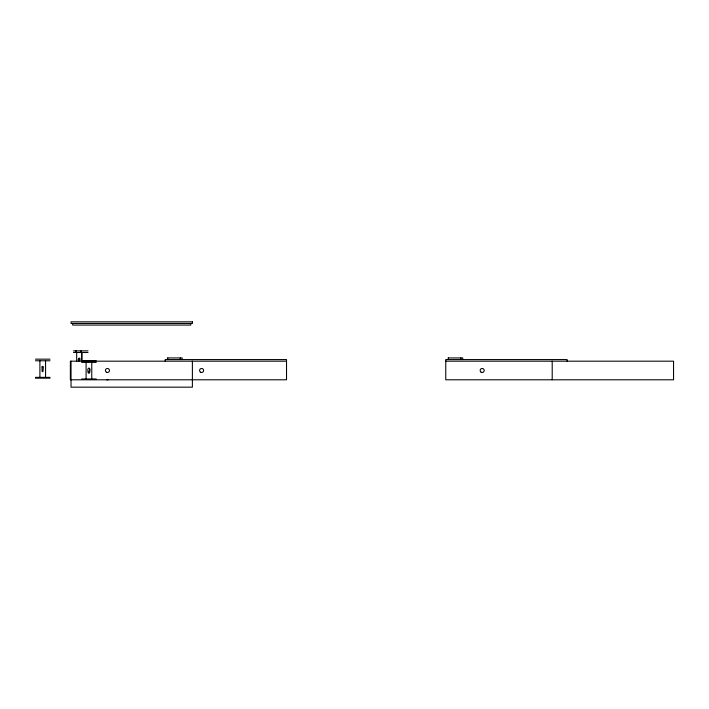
<?xml version="1.0" encoding="UTF-8"?>
<svg xmlns="http://www.w3.org/2000/svg" width="709" height="709" viewBox="0 0 709 709"><rect width="100%" height="100%" fill="white"/><g stroke="black" fill="none" stroke-linecap="round" stroke-linejoin="round"><path stroke-width="1.06" d="M78.531 360.784C77.051 357.416 81.207 357.416 79.727 360.784M78.929 360.784L78.956 358.586L79.833 358.16M88.244 372.712C92.471 366.659 86.037 366.393 88.244 372.712C89.91 375.194 90.318 369.407 89.618 368.662M73.461 350.875L88.022 350.875M73.461 352.488L88.022 352.488M167.608 357.948L182.169 357.948L182.169 359.569M448.194 357.948L462.755 357.948L462.755 359.569M35.45 359.162L50.011 359.162M167.386 359.569L165.179 359.569L165.179 361.182M167.528 359.569L286.525 359.569L286.525 379.794L70.368 379.794L70.368 361.182L286.525 361.182M447.973 359.569L445.766 359.569L445.766 379.794L673.55 379.794L673.55 361.182L445.766 361.182M448.115 359.569L567.12 359.569L567.12 361.182M35.45 360.775L50.011 360.775M81.65 360.775L96.211 360.775M81.65 362.396L96.211 362.396M35.45 377.365L50.011 377.365M35.45 378.172L50.011 378.172M81.65 378.978L96.211 378.978M552.205 361.182L552.205 379.794M460.841 357.948L460.841 359.569M448.31 357.948L448.31 359.569M192.387 361.182L192.387 387.167L71.033 387.167L71.033 361.182M190.765 323.455L190.765 325.068L72.655 325.068L72.655 323.455M180.254 357.948L180.254 359.569M167.723 357.948L167.723 359.569M91.762 360.775L91.762 378.978M86.099 360.775L86.099 378.978M81.978 352.488L81.978 361.333M81.579 352.488L81.579 361.333M80.968 350.875L80.968 352.488M80.569 350.875L80.569 352.488M76.669 352.488L76.669 361.333M76.067 350.875L76.067 352.488M75.659 350.875L75.659 352.488M45.562 360.775L45.562 377.365M39.899 360.775L39.899 377.365M108.264 379.714A2.021 2.021 0 0 1 106.616 379.714M42.061 366.872L42.061 371.268L42.912 371.764L43.4 366.872L42.735 366.358L42.061 366.872M192.387 321.833L71.033 321.833L71.033 323.455L192.387 323.455L192.387 321.833M106.43 372.234A2.021 2.021 0 0 0 109.461 370.488A2.021 2.021 0 0 0 106.43 368.733A2.021 2.021 0 0 0 106.43 372.234M200.576 372.234A2.021 2.021 0 0 0 203.607 370.488A2.021 2.021 0 0 0 200.576 368.733A2.021 2.021 0 0 0 200.576 372.234M481.163 372.234A2.021 2.021 0 0 0 484.194 370.488A2.021 2.021 0 0 0 481.163 368.733A2.021 2.021 0 0 0 481.163 372.234"/></g></svg>
